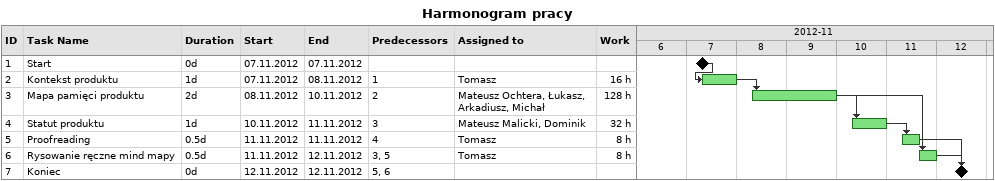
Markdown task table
Harmonogram pracy

| ID | Task | Duration | Start | Finish | Predecessors | Resources | Work (h) |
|---|---|---|---|---|---|---|---|
| 1 | Start | 0d | 2012-11-07 | 2012-11-07 |  |  |  |
| 2 | Kontekst produktu | 1d | 2012-11-07 | 2012-11-08 | 1 | Tomasz | 16 |
| 3 | Mapa pamięci produktu | 2d | 2012-11-08 | 2012-11-10 | 2 | Mateusz Ochtera, Łukasz, Arkadiusz, Michał | 128 |
| 4 | Statut produktu | 1d | 2012-11-10 | 2012-11-11 | 3 | Mateusz Malicki, Dominik | 32 |
| 5 | Proofreading | 0.5d | 2012-11-11 | 2012-11-11 | 4 | Tomasz | 8 |
| 6 | Rysowanie ręczne mind mapy | 0.5d | 2012-11-11 | 2012-11-12 | 3, 5 | Tomasz | 8 |
| 7 | Koniec | 0d | 2012-11-12 | 2012-11-12 | 5, 6 |  |  |
